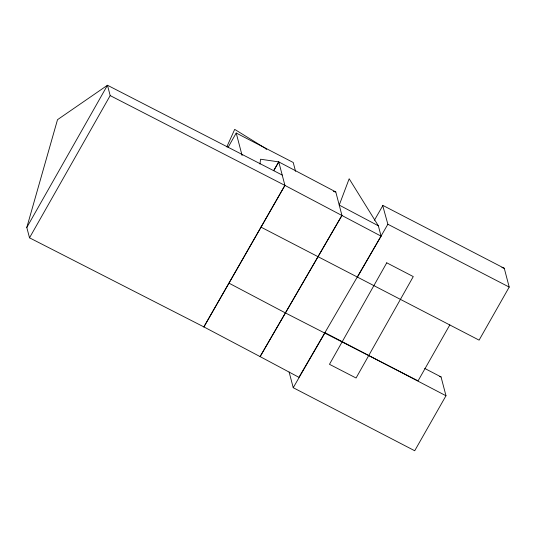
<?xml version="1.0" encoding="UTF-8"?>
<svg xmlns="http://www.w3.org/2000/svg" width="536" height="536" viewBox="0 0 536 536"><rect width="100%" height="100%" fill="white"/><g stroke="black" fill="none" stroke-linecap="round" stroke-linejoin="round"><path stroke-width="0.8" d="M259.927 164.056L260.563 159.219L278.754 161.892L335.777 191.922L341.948 215.432L260.101 356.608L203.888 326.913L29.514 237.817L26.8 227.472L57.513 119.682L107.468 85.251L282.211 175.058M226.795 146.898L234.701 129.377L265.38 148.318L266.493 149.517M26.8 227.472L107.468 85.251L110.181 95.596L29.514 237.817M228.061 147.427L236.209 133.029L293.232 162.488L295.55 171.332M341.948 215.432L260.101 356.608L298.927 377.324L381.069 236.142L284.924 185.402L203.888 326.913L284.924 185.402L278.754 161.892L273.782 170.515M449.851 324.856L418.067 380.862L285.387 312.917L229.1 283.222M374.403 220.242L382.925 205.442L504.269 268.275L509.2 287.082L479.097 340.139L260.885 227.076M424.726 368.426L441.054 376.935L445.986 395.749L414.71 450.749L293.232 387.702L289.118 372.024M273.95 170.227L278.754 161.892M357.465 277.025L387.863 224.249L382.63 205.315M293.232 387.702L325.017 332.689L445.986 395.749M333.338 191.56L335.777 191.922M439.473 376.466L441.054 376.935M501.89 267.518L504.269 268.275M110.181 95.596L284.924 185.402M387.863 224.249L509.2 287.082M378.356 225.797L339.234 205.087L349.171 178.769L378.356 225.797L381.069 236.142M236.209 133.029L242.111 155.541M386.751 262.814L329.473 364.306L356.065 378.007L413.276 276.589L386.751 262.814"/></g></svg>
